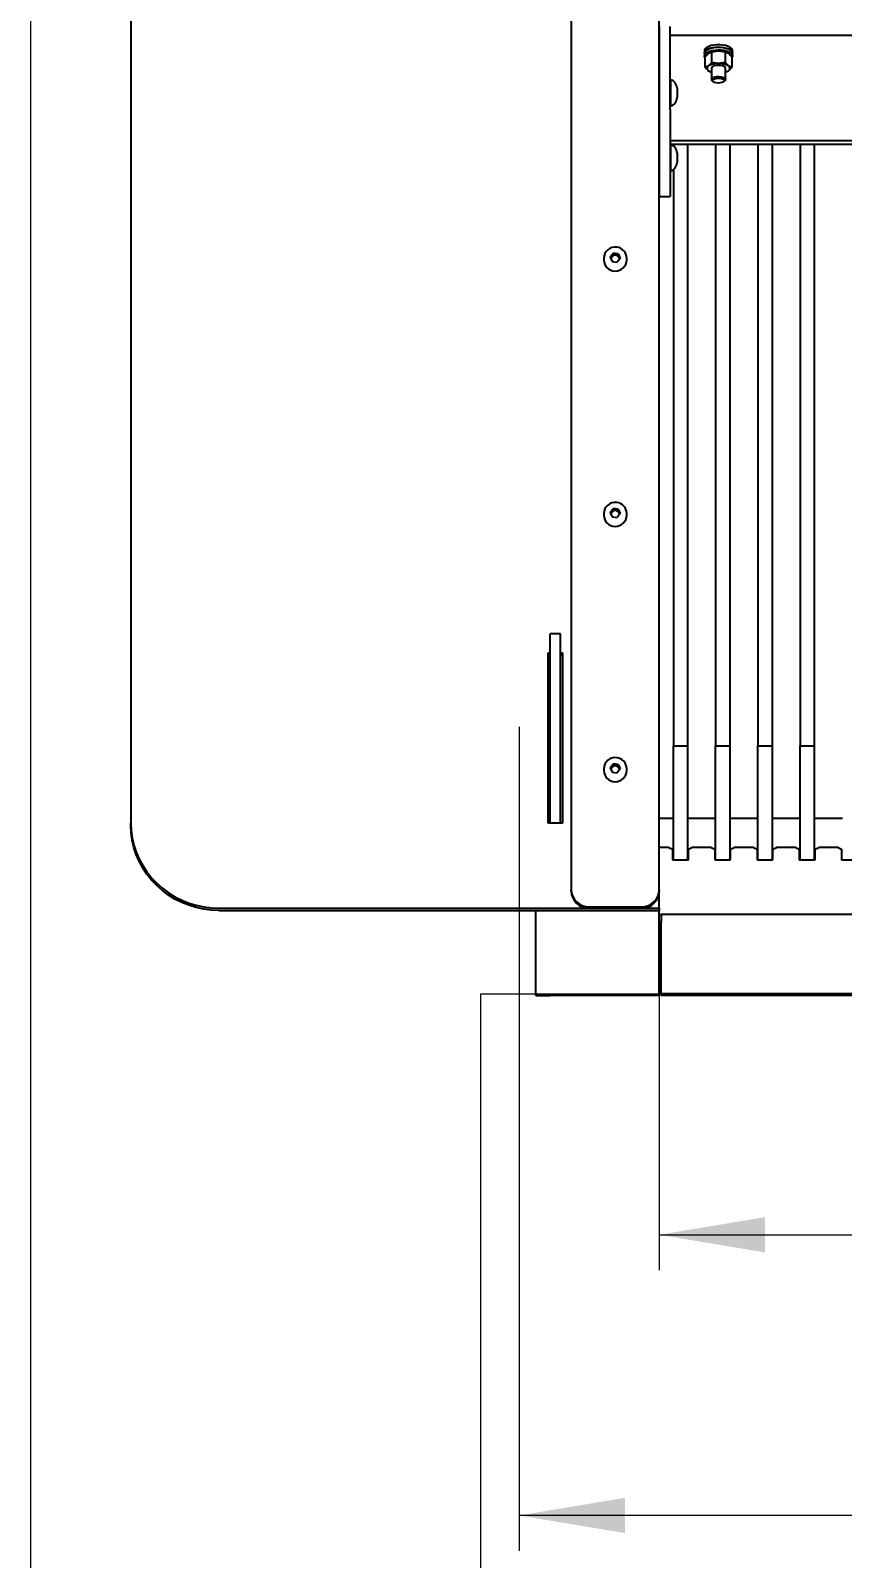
# Model space of a CAD drawing. Header units: millimetres. Extents: x 160 to 8396, y -16 to 5840.
# Drawn here: x 2992 to 3453, y 1940 to 2808 of the extents above; entities that cross this region are included whole.
import ezdxf

# ---------------------------------------------------------------- set-up
doc = ezdxf.new("R2010")
doc.units = ezdxf.units.MM
doc.header["$LTSCALE"] = 20
doc.styles.add('SLDTEXTSTYLE0', font='TXT', dxfattribs={"width": 0.605, "bigfont": 'bigfont'})
doc.styles.add('SLDTEXTSTYLE1', font='TXT', dxfattribs={"width": 0.605})
doc.dimstyles.new('SLDDIMSTYLE1', dxfattribs={"dimtxt": 70, "dimasz": 60, "dimexe": 0, "dimexo": 0.0625, "dimgap": 17.5, "dimtad": 2, "dimdec": 0, "dimrnd": 1e-09, "dimzin": 12, "dimdsep": 46, "dimtxsty": 'SLDTEXTSTYLE1', "dimsah": 1, "dimcen": 0.09, "dimadec": 0, "dimazin": 3, "dimtol": 1, "dimtfac": 1, "dimtdec": 3, "dimtofl": 0, "dimtmove": 0, "dimatfit": 3, "dimfxl": 0, "dimfrac": 2, "dimtolj": 1, "dimarcsym": 0})

# ---------------------------------------------------------------- blocks, each defined once
blk = doc.blocks.new('_D_5')
at = {"color": 7, "linetype": 'Continuous', "lineweight": 0}
for p, q in [((3247.7, 2260.91), (3247.7, 1792.01)), ((4242.7, 2260.91), (4242.7, 1792.01)), ((3247.7, 1812.01), (4242.7, 1812.01))]:
    blk.add_line(p, q, dxfattribs=at)
at = {"color": 7, "linetype": 'Continuous', "lineweight": 18}
for points in [[(3247.7, 1812.01), (3307.7, 1802.01), (3307.7, 1822.01)], [(4242.7, 1812.01), (4182.7, 1822.01), (4182.7, 1802.01)]]:
    blk.add_solid(points, dxfattribs=at)
at = {"color": 7, "linetype": 'Continuous', "lineweight": 18, "char_height": 70, "attachment_point": 1}
for s, insert, style in [('995', (3681.99, 1902.26), 'SLDTEXTSTYLE1'), ('Ширина', (3613.05, 1794.15), 'SLDTEXTSTYLE0'), ('канала', (3630.41, 1686.04), 'SLDTEXTSTYLE0')]:
    blk.add_mtext(s, dxfattribs=dict(at, insert=insert, style=style))
blk = doc.blocks.new('_D_6')
at = {"color": 7, "linetype": 'Continuous', "lineweight": 0}
for p, q in [((3349.2, 2319.9), (3349.2, 2104.08)), ((4141.2, 2319.9), (4141.2, 2104.08)), ((3349.2, 2124.08), (4141.2, 2124.08))]:
    blk.add_line(p, q, dxfattribs=at)
at = {"color": 7, "linetype": 'Continuous', "lineweight": 18}
for points in [[(3349.2, 2124.08), (3409.2, 2114.08), (3409.2, 2134.08)], [(4141.2, 2124.08), (4081.2, 2134.08), (4081.2, 2114.08)]]:
    blk.add_solid(points, dxfattribs=at)
at = {"color": 7, "linetype": 'Continuous', "lineweight": 18, "insert": (3682.05, 2214.31), "char_height": 70, "attachment_point": 1, "style": 'SLDTEXTSTYLE1'}
blk.add_mtext('808', dxfattribs=at)
blk = doc.blocks.new('_D_8')
at = {"color": 7, "linetype": 'Continuous', "lineweight": 0}
for p, q in [((2992.21, 3609.87), (2992.21, 1435.8)), ((4498.19, 3609.87), (4498.19, 1435.8)), ((2992.21, 1455.8), (4498.19, 1455.8))]:
    blk.add_line(p, q, dxfattribs=at)
at = {"color": 7, "linetype": 'Continuous', "lineweight": 18}
for points in [[(2992.21, 1455.8), (3052.21, 1445.8), (3052.21, 1465.8)], [(4498.19, 1455.8), (4438.19, 1465.8), (4438.19, 1445.8)]]:
    blk.add_solid(points, dxfattribs=at)
at = {"color": 7, "linetype": 'Continuous', "lineweight": 18, "char_height": 70, "attachment_point": 1, "style": 'SLDTEXTSTYLE1'}
for s, insert in [('1506', (3644.82, 1546.04)), ('*', (3842.08, 1546.04))]:
    blk.add_mtext(s, dxfattribs=dict(at, insert=insert))
blk = doc.blocks.new('_D_9')
at = {"color": 7, "linetype": 'Continuous', "lineweight": 0}
for p, q in [((4574.2, 5069.25), (4574.2, 1335.28)), ((2992.21, 3609.87), (2992.21, 1335.28)), ((4574.2, 1355.28), (2992.21, 1355.28))]:
    blk.add_line(p, q, dxfattribs=at)
at = {"color": 7, "linetype": 'Continuous', "lineweight": 18}
for points in [[(2992.21, 1355.28), (3052.21, 1345.28), (3052.21, 1365.28)], [(4574.2, 1355.28), (4514.2, 1365.28), (4514.2, 1345.28)]]:
    blk.add_solid(points, dxfattribs=at)
at = {"color": 7, "linetype": 'Continuous', "lineweight": 18, "char_height": 70, "attachment_point": 1, "style": 'SLDTEXTSTYLE1'}
for s, insert in [('1582', (3644.82, 1445.51)), ('*', (3842.08, 1445.51))]:
    blk.add_mtext(s, dxfattribs=dict(at, insert=insert))
blk = doc.blocks.new('_D_10')
at = {"color": 7, "linetype": 'Continuous', "lineweight": 0}
for p, q in [((3269.7, 2412.39), (3269.7, 1944.8)), ((4220.7, 2412.39), (4220.7, 1944.8)), ((4220.7, 1964.8), (3269.7, 1964.8))]:
    blk.add_line(p, q, dxfattribs=at)
at = {"color": 7, "linetype": 'Continuous', "lineweight": 18}
for points in [[(3269.7, 1964.8), (3329.7, 1954.8), (3329.7, 1974.8)], [(4220.7, 1964.8), (4160.7, 1974.8), (4160.7, 1954.8)]]:
    blk.add_solid(points, dxfattribs=at)
at = {"color": 7, "linetype": 'Continuous', "lineweight": 18, "char_height": 70, "attachment_point": 1, "style": 'SLDTEXTSTYLE1'}
for s, insert in [('951', (3666.74, 2055.04)), ('*', (3820.16, 2055.04))]:
    blk.add_mtext(s, dxfattribs=dict(at, insert=insert))

msp = doc.modelspace()

# ---------------------------------------------------------------- linework, layer by layer
at = {"color": 7, "linetype": 'Continuous', "lineweight": 25}
for p, q in [((3299.2, 3612.31), (3299.2, 2319.9)), ((3349.2, 2319.9), (3349.2, 3612.31)), ((3049.2, 3572.89), (3049.2, 2357.76)), ((3349.29, 2762.67), (3349.29, 2809.82)), ((3355.29, 2805.53), (3355.29, 2809.82)), ((3355.29, 2804.97), (3355.29, 2805.53)), ((3355.29, 2804.97), (4135.29, 2804.97)), ((3355.29, 2804.92), (3355.29, 2804.97)), ((3355.29, 2762.67), (3355.29, 2804.92)), ((3374.79, 2796.09), (3374.79, 2794.64)), ((3374.79, 2794.68), (3374.79, 2793.23)), ((3374.79, 2794.64), (3374.79, 2793.19)), ((3374.79, 2793.28), (3375.89, 2793.28)), ((3375.85, 2793.23), (3374.79, 2793.23)), ((3377.16, 2794.57), (3375.29, 2792.67)), ((3375.29, 2786.56), (3375.29, 2792.67)), ((3379.04, 2795.41), (3377.16, 2794.57)), ((3378.96, 2795.41), (3378.58, 2795.29)), ((3379.04, 2795.41), (3382.79, 2795.94)), ((3379.04, 2789.31), (3379.04, 2795.41)), ((3382.79, 2795.94), (3386.54, 2795.41)), ((3386.54, 2795.41), (3386.54, 2789.31)), ((3388.42, 2794.57), (3386.54, 2795.41)), ((3387.01, 2795.29), (3386.62, 2795.41)), ((3390.3, 2792.67), (3388.42, 2794.57)), ((3390.3, 2792.67), (3390.3, 2786.56)), ((3390.79, 2794.64), (3390.79, 2796.09)), ((3390.79, 2793.19), (3390.79, 2794.64)), ((3377.16, 2787.41), (3375.29, 2786.56)), ((3375.29, 2786.56), (3377.16, 2784.66)), ((3379.04, 2789.31), (3377.16, 2787.41)), ((3377.16, 2784.66), (3378.6, 2784.01)), ((3378.58, 2783.93), (3378.79, 2783.87)), ((3378.79, 2786.03), (3378.79, 2779.75)), ((3382.79, 2788.78), (3379.04, 2789.31)), ((3386.54, 2789.31), (3382.79, 2788.78)), ((3388.42, 2787.41), (3386.54, 2789.31)), ((3386.79, 2779.75), (3386.79, 2786.03)), ((3386.79, 2783.87), (3387.01, 2783.93)), ((3386.98, 2784.01), (3388.42, 2784.66)), ((3390.3, 2786.56), (3388.42, 2787.41)), ((3388.42, 2784.66), (3390.3, 2786.56)), ((3349.29, 2779.63), (3349.2, 2779.72)), ((3355.54, 2779.63), (3355.29, 2779.38)), ((3355.54, 2779.63), (3355.54, 2767.36)), ((3359.29, 2774.79), (3359.29, 2769.47)), ((3379.25, 2778.96), (3379.86, 2778.47)), ((3385.72, 2778.47), (3386.33, 2778.96)), ((3355.54, 2767.36), (3355.54, 2764.63)), ((3349.2, 2764.54), (3349.29, 2764.63)), ((3349.29, 2713.68), (3349.29, 2762.67)), ((3355.29, 2764.88), (3355.54, 2764.63)), ((3355.29, 2762.67), (3355.29, 2713.68)), ((3349.29, 2742.83), (3349.2, 2742.92)), ((3355.29, 2745.17), (4135.29, 2745.17)), ((3355.29, 2743.05), (4135.29, 2743.05)), ((3355.54, 2742.83), (3355.29, 2742.58)), ((3355.54, 2742.83), (3355.54, 2739.88)), ((3357.2, 2743.05), (3357.2, 2742.05)), ((3365.2, 2743.05), (3365.2, 2401.62)), ((3381.2, 2743.05), (3381.2, 2401.62)), ((3389.2, 2743.05), (3389.2, 2401.62)), ((3405.2, 2743.05), (3405.2, 2401.62)), ((3413.2, 2743.05), (3413.2, 2401.62)), ((3429.2, 2743.05), (3429.2, 2401.62)), ((3437.2, 2743.05), (3437.2, 2401.62)), ((3355.54, 2739.88), (3355.54, 2727.83)), ((3359.29, 2737.99), (3359.29, 2732.67)), ((3349.2, 2727.74), (3349.29, 2727.83)), ((3355.29, 2728.08), (3355.54, 2727.83)), ((3357.2, 2728.61), (3357.2, 2401.62)), ((3349.29, 2713.34), (3349.29, 2713.68)), ((3349.29, 2713.34), (3355.29, 2713.34)), ((3355.29, 2713.68), (3355.29, 2713.34)), ((3321.34, 2678.93), (3323.08, 2681.15)), ((3322.21, 2679.06), (3323.08, 2680.17)), ((3325.94, 2680.81), (3323.08, 2681.15)), ((3323.08, 2680.17), (3323.08, 2681.15)), ((3324.51, 2680), (3323.08, 2680.17)), ((3325.94, 2679.83), (3324.51, 2680)), ((3325.94, 2680.81), (3327.07, 2678.24)), ((3325.94, 2679.83), (3325.94, 2680.81)), ((3325.94, 2679.83), (3326.51, 2678.54)), ((3317.7, 2678.38), (3317.7, 2677.29)), ((3321.34, 2678.93), (3322.46, 2676.36)), ((3321.61, 2678.3), (3322.21, 2679.06)), ((3322.46, 2676.36), (3325.33, 2676.02)), ((3327.07, 2678.24), (3325.33, 2676.02)), ((3326.51, 2678.54), (3326.79, 2677.89)), ((3330.7, 2677.29), (3330.7, 2678.38)), ((3317.7, 2533.49), (3317.7, 2532.4)), ((3321.34, 2534.04), (3323.08, 2536.27)), ((3321.34, 2534.04), (3322.46, 2531.47)), ((3321.61, 2533.41), (3322.21, 2534.17)), ((3322.21, 2534.17), (3323.08, 2535.28)), ((3325.94, 2535.92), (3323.08, 2536.27)), ((3323.08, 2535.28), (3323.08, 2536.27)), ((3324.51, 2535.11), (3323.08, 2535.28)), ((3325.94, 2534.94), (3324.51, 2535.11)), ((3327.07, 2533.35), (3325.33, 2531.13)), ((3325.94, 2535.92), (3327.07, 2533.35)), ((3325.94, 2534.94), (3325.94, 2535.92)), ((3325.94, 2534.94), (3326.51, 2533.65)), ((3326.51, 2533.65), (3326.79, 2533)), ((3330.7, 2532.4), (3330.7, 2533.49)), ((3322.46, 2531.47), (3325.33, 2531.13)), ((3293.2, 2465.11), (3287.2, 2465.11)), ((3287.2, 2366.82), (3287.2, 2465.11)), ((3293.2, 2366.82), (3293.2, 2465.11)), ((3286.2, 2454.35), (3287.2, 2454.35)), ((3286.2, 2357.76), (3286.2, 2454.35)), ((3293.2, 2454.35), (3294.2, 2454.35)), ((3294.2, 2454.35), (3294.2, 2357.76)), ((3287.2, 2453.06), (3286.2, 2453.06)), ((3294.2, 2453.06), (3293.2, 2453.06)), ((3357.2, 2401.62), (3365.2, 2401.62)), ((3357.2, 2353.67), (3357.2, 2401.62)), ((3365.2, 2401.62), (3365.2, 2353.67)), ((3381.2, 2401.62), (3389.2, 2401.62)), ((3381.2, 2353.67), (3381.2, 2401.62)), ((3389.2, 2401.62), (3389.2, 2353.67)), ((3405.2, 2401.62), (3413.2, 2401.62)), ((3405.2, 2353.67), (3405.2, 2401.62)), ((3413.2, 2401.62), (3413.2, 2353.67)), ((3429.2, 2401.62), (3437.2, 2401.62)), ((3429.2, 2353.67), (3429.2, 2401.62)), ((3437.2, 2401.62), (3437.2, 2353.67)), ((3317.7, 2388.6), (3317.7, 2387.51)), ((3321.34, 2389.15), (3323.08, 2391.38)), ((3321.34, 2389.15), (3322.46, 2386.58)), ((3321.61, 2388.52), (3322.21, 2389.28)), ((3322.21, 2389.28), (3323.08, 2390.39)), ((3322.46, 2386.58), (3325.33, 2386.24)), ((3325.94, 2391.03), (3323.08, 2391.38)), ((3323.08, 2390.39), (3323.08, 2391.38)), ((3324.51, 2390.22), (3323.08, 2390.39)), ((3325.94, 2390.05), (3324.51, 2390.22)), ((3327.07, 2388.46), (3325.33, 2386.24)), ((3325.94, 2391.03), (3327.07, 2388.46)), ((3325.94, 2390.05), (3325.94, 2391.03)), ((3325.94, 2390.05), (3326.51, 2388.76)), ((3326.51, 2388.76), (3326.79, 2388.11)), ((3330.7, 2387.51), (3330.7, 2388.6)), ((3287.2, 2357.76), (3287.2, 2366.82)), ((3293.2, 2357.76), (3293.2, 2366.82)), ((3357.2, 2360.33), (3349.2, 2360.33)), ((3381.2, 2360.33), (3365.2, 2360.33)), ((3405.2, 2360.33), (3389.2, 2360.33)), ((3429.2, 2360.33), (3413.2, 2360.33)), ((3453.2, 2360.33), (3437.2, 2360.33)), ((3049.2, 2356.47), (3049.2, 2357.76)), ((3294.2, 2357.76), (3286.2, 2357.76)), ((3357.2, 2337.73), (3357.2, 2353.67)), ((3365.2, 2353.67), (3365.2, 2337.73)), ((3381.2, 2337.73), (3381.2, 2353.67)), ((3389.2, 2353.67), (3389.2, 2337.73)), ((3405.2, 2337.73), (3405.2, 2353.67)), ((3413.2, 2353.67), (3413.2, 2337.73)), ((3429.2, 2337.73), (3429.2, 2353.67)), ((3437.2, 2353.67), (3437.2, 2337.73)), ((3354.7, 2343.91), (3349.2, 2343.91)), ((3354.7, 2343.91), (3356.7, 2342.91)), ((3356.7, 2342.91), (3356.7, 2336.91)), ((3365.7, 2342.91), (3367.7, 2343.91)), ((3365.7, 2336.91), (3365.7, 2342.91)), ((3378.7, 2343.91), (3367.7, 2343.91)), ((3378.7, 2343.91), (3380.7, 2342.91)), ((3380.7, 2342.91), (3380.7, 2336.91)), ((3389.7, 2342.91), (3391.7, 2343.91)), ((3389.7, 2336.91), (3389.7, 2342.91)), ((3402.7, 2343.91), (3391.7, 2343.91)), ((3402.7, 2343.91), (3404.7, 2342.91)), ((3404.7, 2342.91), (3404.7, 2336.91)), ((3413.7, 2342.91), (3415.7, 2343.91)), ((3413.7, 2336.91), (3413.7, 2342.91)), ((3426.7, 2343.91), (3415.7, 2343.91)), ((3426.7, 2343.91), (3428.7, 2342.91)), ((3428.7, 2342.91), (3428.7, 2336.91)), ((3437.7, 2342.91), (3439.7, 2343.91)), ((3437.7, 2336.91), (3437.7, 2342.91)), ((3450.7, 2343.91), (3439.7, 2343.91)), ((3450.7, 2343.91), (3452.7, 2342.91)), ((3452.7, 2342.91), (3452.7, 2336.91)), ((3356.7, 2336.91), (3365.7, 2336.91)), ((3357.2, 2336.91), (3357.2, 2337.73)), ((3365.2, 2336.91), (3365.2, 2337.73)), ((3380.7, 2336.91), (3389.7, 2336.91)), ((3381.2, 2336.91), (3381.2, 2337.73)), ((3389.2, 2336.91), (3389.2, 2337.73)), ((3404.7, 2336.91), (3413.7, 2336.91)), ((3405.2, 2336.91), (3405.2, 2337.73)), ((3413.2, 2336.91), (3413.2, 2337.73)), ((3428.7, 2336.91), (3437.7, 2336.91)), ((3429.2, 2336.91), (3429.2, 2337.73)), ((3437.2, 2336.91), (3437.2, 2337.73)), ((3452.7, 2336.91), (3461.7, 2336.91)), ((3299.2, 2319.12), (3299.2, 2319.9)), ((3349.2, 2319.9), (3349.2, 2319.12)), ((3349.2, 2309.46), (3349.2, 2319.12)), ((3099.2, 2309.46), (3349.2, 2309.46)), ((3099.2, 2308.17), (3349.2, 2308.17)), ((3279.2, 2259.87), (3279.2, 2308.17)), ((3309.2, 2310.24), (3339.2, 2310.24)), ((3309.2, 2309.46), (3339.2, 2309.46)), ((3349.2, 2309.46), (3349.2, 2308.17)), ((3349.2, 2259.87), (3349.2, 2308.17)), ((3349.2, 2305.91), (3350.2, 2305.91)), ((3349.2, 2301.91), (3350.2, 2301.91)), ((3350.2, 2300.82), (3349.2, 2300.82)), ((3350.2, 2305.91), (3350.2, 2301.46)), ((4140.2, 2305.91), (3350.2, 2305.91)), ((3350.2, 2260.91), (3350.2, 2301.46)), ((3279.2, 2259.87), (3287.2, 2259.87)), ((3349.2, 2259.87), (3287.2, 2259.87)), ((4140.2, 2260.91), (3350.2, 2260.91)), ((3350.2, 2259.87), (3350.2, 2260.91)), ((4140.2, 2259.87), (3350.2, 2259.87))]:
    msp.add_line(p, q, dxfattribs=at)
at = {"color": 7, "linetype": 'Continuous', "lineweight": 18}
msp.add_line((3247.7, 2260.91), (4242.7, 2260.91), dxfattribs=at)
at = {"color": 7, "linetype": 'Continuous', "lineweight": 25, "flags": 128}
for points in [[(3390.79, 2796.09), (3390.69, 2796.64), (3390.22, 2797.34), (3389.41, 2797.99), (3388.29, 2798.55), (3386.92, 2798.99), (3385.35, 2799.3), (3383.66, 2799.45), (3381.93, 2799.45), (3380.24, 2799.3), (3378.67, 2798.99), (3377.29, 2798.55), (3376.17, 2797.99), (3375.36, 2797.34), (3374.9, 2796.64), (3374.79, 2796.09)], [(3390.79, 2794.64), (3390.76, 2794.95), (3390.42, 2795.66), (3389.73, 2796.33), (3388.71, 2796.92), (3387.41, 2797.4), (3385.91, 2797.76), (3384.25, 2797.97), (3382.53, 2798.02), (3380.82, 2797.92), (3379.2, 2797.66), (3377.75, 2797.27), (3376.54, 2796.75), (3375.61, 2796.13), (3375.02, 2795.45), (3374.79, 2794.73)], [(3374.79, 2794.64), (3374.9, 2795.19), (3375.36, 2795.89), (3376.17, 2796.54), (3377.29, 2797.1), (3378.67, 2797.54), (3380.24, 2797.85), (3381.93, 2798), (3383.66, 2798), (3385.35, 2797.85), (3386.92, 2797.54), (3388.29, 2797.1), (3389.41, 2796.54), (3390.22, 2795.89), (3390.69, 2795.19), (3390.79, 2794.64)], [(3374.79, 2793.28), (3375.02, 2794), (3375.61, 2794.68), (3376.54, 2795.3), (3377.75, 2795.82), (3379.2, 2796.21), (3380.82, 2796.47), (3382.53, 2796.57), (3384.25, 2796.52), (3385.91, 2796.31), (3387.41, 2795.95), (3388.71, 2795.47), (3389.73, 2794.88), (3390.42, 2794.21), (3390.76, 2793.5), (3390.73, 2792.77), (3390.33, 2792.06), (3390.3, 2792.02)], [(3375.29, 2792.02), (3374.96, 2792.51), (3374.79, 2793.23)], [(3382.79, 2787.72), (3381.61, 2787.65), (3380.54, 2787.43), (3379.66, 2787.09), (3379.07, 2786.65), (3378.8, 2786.16), (3378.79, 2786.03)], [(3386.79, 2786.03), (3386.78, 2786.16), (3386.52, 2786.65), (3385.92, 2787.09), (3385.05, 2787.43), (3383.97, 2787.65), (3382.79, 2787.72)], [(3378.84, 2780), (3379.18, 2780.48), (3379.85, 2780.9), (3380.79, 2781.21), (3381.89, 2781.39), (3383.08, 2781.43), (3384.25, 2781.32), (3385.28, 2781.07), (3386.09, 2780.7), (3386.61, 2780.25), (3386.79, 2779.75), (3386.62, 2779.25), (3386.33, 2778.96)], [(3379.52, 2779.33), (3379.85, 2779.77), (3380.51, 2780.13), (3381.41, 2780.39), (3382.46, 2780.51), (3383.55, 2780.48), (3384.55, 2780.31), (3385.37, 2780), (3385.9, 2779.6), (3386.1, 2779.15), (3385.94, 2778.69), (3385.44, 2778.28), (3384.65, 2777.96), (3383.66, 2777.77), (3382.58, 2777.73), (3381.52, 2777.83), (3380.59, 2778.08), (3379.91, 2778.43), (3379.54, 2778.87), (3379.52, 2779.33)], [(3049.2, 2357.76), (3049.39, 2353.55), (3049.96, 2349.37), (3050.91, 2345.26), (3052.22, 2341.24), (3053.89, 2337.35), (3055.9, 2333.61), (3058.25, 2330.06), (3060.9, 2326.72), (3063.85, 2323.61), (3067.06, 2320.76), (3070.52, 2318.2), (3074.2, 2315.93), (3078.07, 2313.99), (3082.1, 2312.38), (3086.26, 2311.11), (3090.52, 2310.2), (3094.85, 2309.65), (3099.2, 2309.46)], [(3099.2, 2308.17), (3094.85, 2308.35), (3090.52, 2308.9), (3086.26, 2309.82), (3082.1, 2311.08), (3078.07, 2312.69), (3074.2, 2314.64), (3070.52, 2316.9), (3067.06, 2319.47), (3063.85, 2322.32), (3060.9, 2325.42), (3058.25, 2328.76), (3055.9, 2332.32), (3053.89, 2336.05), (3052.22, 2339.95), (3050.91, 2343.97), (3049.96, 2348.08), (3049.39, 2352.26), (3049.2, 2356.47)]]:
    msp.add_lwpolyline(points, dxfattribs=at)
at = {"color": 7, "linetype": 'Continuous', "lineweight": 25}
for centre, radius, start, end in [((3382.65, 2782.82), 13.12, 89.37091, 106.32687), ((3382.91, 2782.66), 13.28, 73.7739, 90.52833), ((3377.87, 2786.03), 1.55, 117.2827, 242.7173), ((3382.29, 2778.62), 10.17, 87.161, 120.26334), ((3380.54, 2789.54), 5.94, 235.31187, 252.84916), ((3383.3, 2778.62), 10.17, 59.73666, 92.839), ((3385.04, 2789.54), 5.94, 287.15084, 304.68813), ((3387.71, 2786.03), 1.55, 297.2827, 62.7173), ((3354.29, 2774.79), 5, 0, 75.52249), ((3379.82, 2779.79), 1.01, 168.33917, 235.55095), ((3354.29, 2769.47), 5, 284.47751, 0), ((3354.29, 2737.99), 5, 0, 75.52249), ((3354.29, 2732.67), 5, 284.47751, 360), ((3324.11, 2678.26), 6.41, 81.98486, 178.94365), ((3324.2, 2677.48), 2.54, 82.86934, 141.51406), ((3324.23, 2677.52), 2.49, 24.12276, 83.56927), ((3324.38, 2678.31), 6.33, 0.60407, 84.26585), ((3324.2, 2677.46), 6.5, 181.45283, 358.54717), ((3324.08, 2677.59), 2.37, 141.83514, 169.79128), ((3324.36, 2677.6), 2.35, 4.08701, 23.64951), ((3324.11, 2533.37), 6.41, 81.98486, 178.94365), ((3324.2, 2532.57), 6.5, 181.45283, 358.54717), ((3324.08, 2532.7), 2.37, 141.83514, 169.79128), ((3324.2, 2532.59), 2.54, 82.86934, 141.51406), ((3324.23, 2532.64), 2.49, 24.12276, 83.56927), ((3324.38, 2533.42), 6.33, 0.60407, 84.26585), ((3324.36, 2532.71), 2.35, 4.08701, 23.64951), ((3324.11, 2388.48), 6.41, 81.98486, 178.94365), ((3324.38, 2388.53), 6.33, 0.60407, 84.26585), ((3324.2, 2387.68), 6.5, 181.45283, 358.54717), ((3324.08, 2387.82), 2.37, 141.83514, 169.79128), ((3324.2, 2387.7), 2.54, 82.86934, 141.51406), ((3324.23, 2387.75), 2.49, 24.12276, 83.56927), ((3324.36, 2387.82), 2.35, 4.08701, 23.64951), ((3309.04, 2320.07), 9.83, 181.01019, 270.97576), ((3309.04, 2319.3), 9.83, 181.01019, 270.97576), ((3339.37, 2320.07), 9.83, 269.02424, 358.98981), ((3339.37, 2319.3), 9.83, 269.02424, 358.98981)]:
    msp.add_arc(centre, radius, start, end, dxfattribs=at)

# ---------------------------------------------------------------- dimensions: what is measured, and where the dimension line sits
at = {"color": 7, "linetype": 'Continuous', "lineweight": 18}
for base, p1, p2, text, picture, middle in [((2992.21, 1355.28), (4574.2, 5069.25), (2992.21, 3609.87), '<>*', '_D_9', (3758.81, 1355.28)), ((4498.19, 1455.8), (2992.21, 3609.87), (4498.19, 3609.87), '<>*', '_D_8', (3758.81, 1455.8)), ((3269.7, 1964.8), (4220.7, 2412.39), (3269.7, 2412.39), '<>*', '_D_10', (3758.81, 1964.8)), ((4242.7, 1595.8), (3247.7, 2260.91), (4242.7, 2260.91), '<>\\XШирина\\Xканала', '_D_5', (3758.74, 1595.8))]:
    dim = msp.add_linear_dim(base=base, p1=p1, p2=p2, text=text, dimstyle='SLDDIMSTYLE1', dxfattribs=at)
    dim.commit()
    dim.dimension.update_dxf_attribs({"geometry": picture, "text_midpoint": middle, "dimtype": 160})
dim = msp.add_linear_dim(base=(4141.2, 2124.08), p1=(3349.2, 2319.9), p2=(4141.2, 2319.9), dimstyle='SLDDIMSTYLE1', dxfattribs=at)
dim.commit()
dim.dimension.update_dxf_attribs({"geometry": '_D_6', "text_midpoint": (3758.81, 2124.08), "dimtype": 160})

doc.saveas('drawing.dxf')
